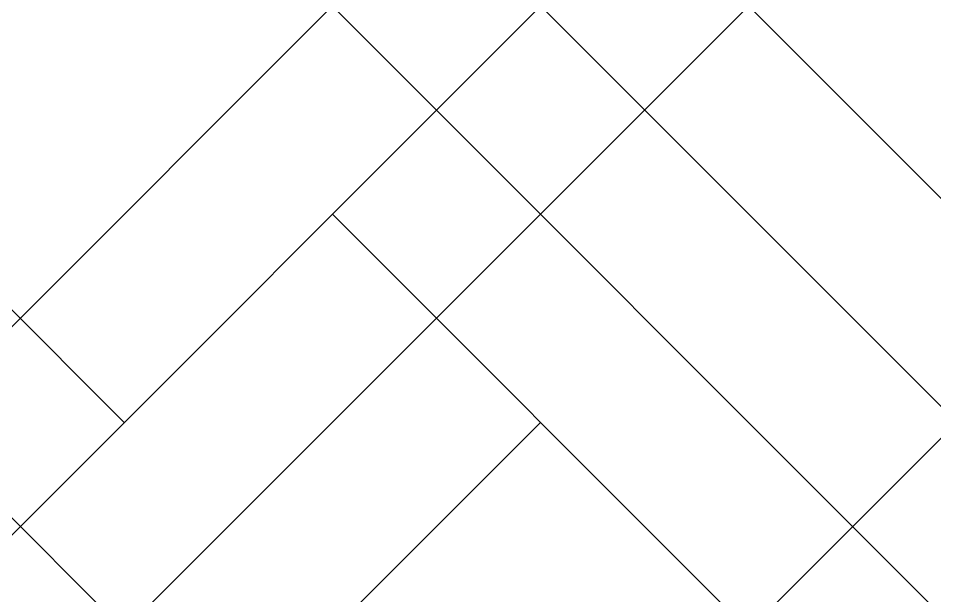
# Model space of a CAD drawing. Header units: millimetres. Extents: x 331487 to 517269, y 198509 to 399936.
# Drawn here: x 395714 to 397076, y 398084 to 398942 of the extents above; entities that cross this region are included whole.
import ezdxf

# ---------------------------------------------------------------- set-up
doc = ezdxf.new("R2010")
doc.units = ezdxf.units.MM
doc.header["$MEASUREMENT"] = 0
doc.linetypes.add('DASHED', pattern=[0.75, 0.5, -0.25])
doc.layers.add('9th_Sunk', color=251, linetype='DASHED', lineweight=5)

msp = doc.modelspace()

# ---------------------------------------------------------------- linework, layer by layer
at = {"layer": '9th_Sunk', "linetype": 'Continuous'}
for p, q in [((396335.1, 397568.2), (394366.8, 399536.5)), ((395871, 398341.6), (394676.1, 399536.5)), ((394942.9, 397413.5), (397065.9, 399536.5)), ((395407, 398186.9), (396756.6, 399536.5)), ((397727.2, 397722.9), (395913.6, 399536.5)), ((397263.1, 398496.3), (396222.9, 399536.5)), ((396799.1, 398032.2), (398303.4, 399536.5)), ((398191.2, 396949.5), (395716.3, 399424.3)), ((394478.9, 396640.1), (396953.8, 399115)), ((398655.3, 396176.1), (396180.4, 398650.9)), ((394014.9, 395866.7), (396489.7, 398341.6))]:
    msp.add_line(p, q, dxfattribs=at)

doc.saveas('drawing.dxf')
